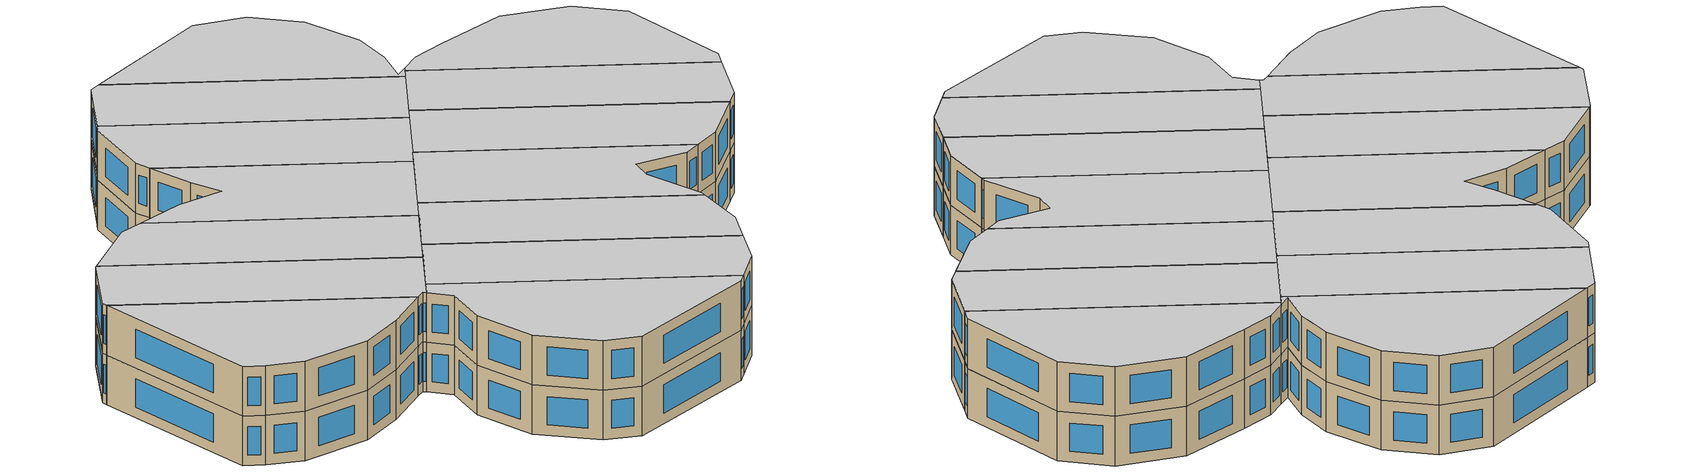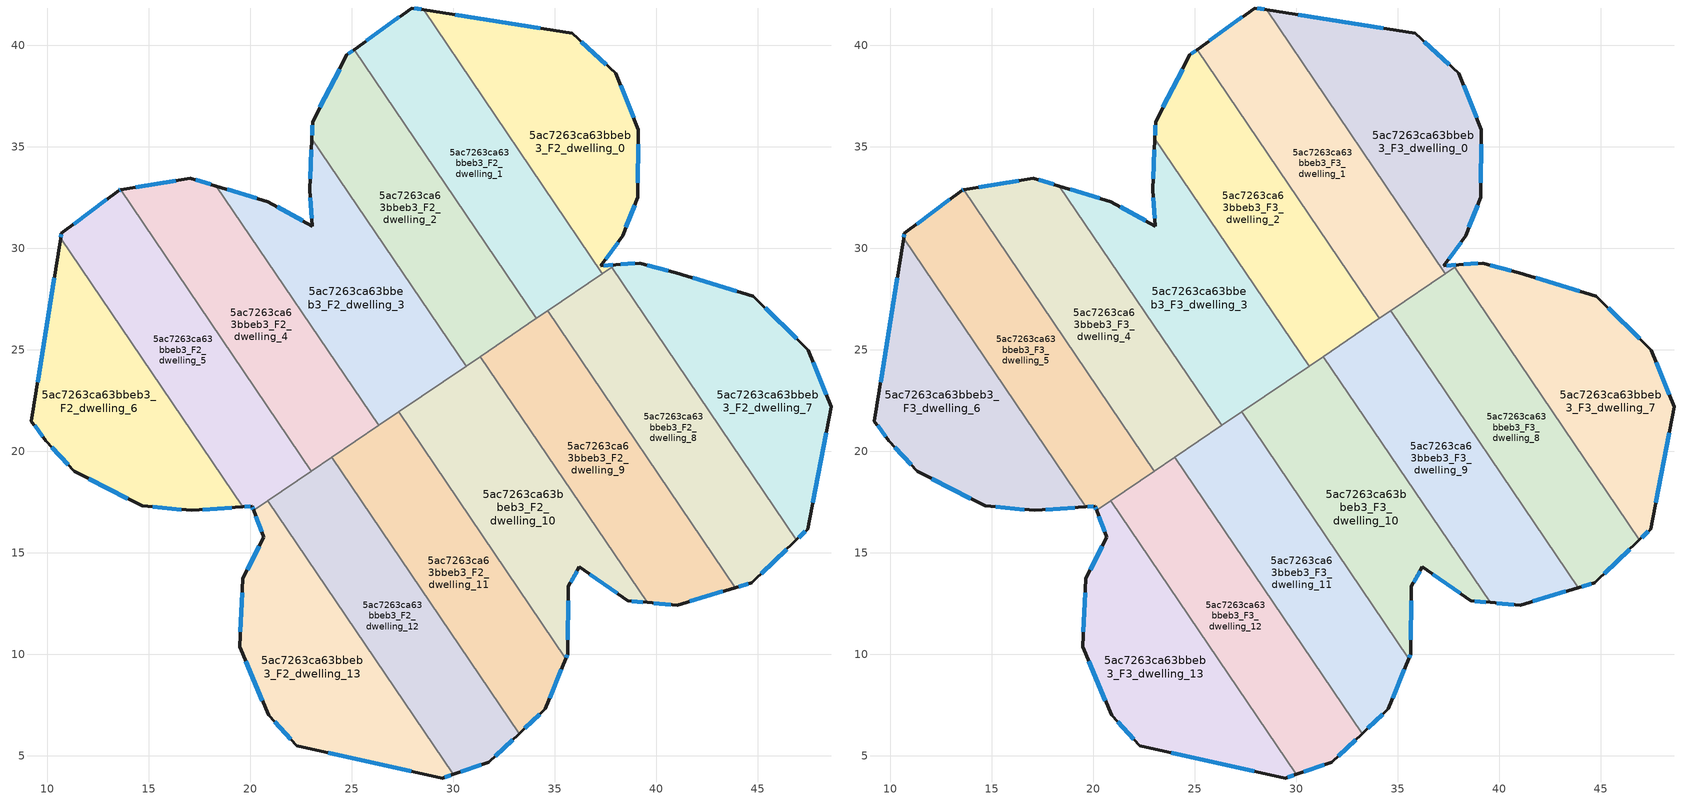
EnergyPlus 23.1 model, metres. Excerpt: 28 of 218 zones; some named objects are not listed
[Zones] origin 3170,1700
5ac7263ca63bbeb3_F2_dwelling_0
 floor to 5ac7263ca63bbeb3_F1_dwelling_0 (EU_floor_Construction): 38.01,38.63 39.13,35.83 39.09,32.52 38.35,30.62 37.27,29.14 38.01,29.19 37.35,28.75 28.54,41.75 35.85,40.59 z6
 wall outside (EU_wall_Construction): 38.01,29.19 37.27,29.14 38.35,30.62 39.09,32.52 39.13,35.83 38.01,38.63 35.85,40.59 28.54,41.75 z6:9
 wall to 5ac7263ca63bbeb3_F2_dwelling_1 (EU_wall_Construction): 28.54,41.75 37.35,28.75 z6:9
 wall to 5ac7263ca63bbeb3_F2_dwelling_8 (EU_wall_Construction): 37.35,28.75 37.81,29.06 z6:9
 wall to 5ac7263ca63bbeb3_F2_dwelling_7 (EU_wall_Construction): 37.81,29.06 38.01,29.19 z6:9
 window (EU_Window_Construction): 39.1,33.23 39.12,35.12 / 38.51,31.03 38.94,32.11 / 37.5,29.46 38.12,30.3 / 37.85,29.18 37.43,29.15 / 34.29,40.84 30.11,41.5 / 37.55,39.05 36.32,40.17 / 38.89,36.43 38.25,38.03 z6.64:8.36
5ac7263ca63bbeb3_F2_dwelling_1
 floor to 5ac7263ca63bbeb3_F1_dwelling_1 (EU_floor_Construction): 28.54,41.75 37.35,28.75 34.1,26.54 25.12,39.79 27.95,41.84 z6
 wall outside (EU_wall_Construction): 28.54,41.75 27.95,41.84 25.12,39.79 z6:9
 wall to 5ac7263ca63bbeb3_F2_dwelling_2 (EU_wall_Construction): 25.12,39.79 34.1,26.54 z6:9
 wall to 5ac7263ca63bbeb3_F2_dwelling_9 (EU_wall_Construction): 34.1,26.54 34.65,26.91 z6:9
 wall to 5ac7263ca63bbeb3_F2_dwelling_8 (EU_wall_Construction): 34.65,26.91 37.36,28.75 z6:9
 window (EU_Window_Construction): 27.35,41.4 25.73,40.23 / 28.42,41.77 28.08,41.82 z6.64:8.36
5ac7263ca63bbeb3_F2_dwelling_10
 floor to 5ac7263ca63bbeb3_F1_dwelling_10 (EU_floor_Construction): 31.34,24.67 39.55,12.55 38.6,12.64 36.22,14.3 35.68,13.34 35.65,10.01 35.55,9.79 27.31,21.94 z6
 wall outside (EU_wall_Construction): 35.55,9.79 35.65,10.01 35.68,13.34 36.22,14.3 38.6,12.64 39.55,12.55 z6:9
 wall to 5ac7263ca63bbeb3_F2_dwelling_9 (EU_wall_Construction): 39.55,12.55 31.34,24.67 z6:9
 wall to 5ac7263ca63bbeb3_F2_dwelling_11 (EU_wall_Construction): 27.31,21.94 35.55,9.79 z6:9
 wall to 5ac7263ca63bbeb3_F2_dwelling_3 (EU_wall_Construction): 30.63,24.19 27.31,21.94 z6:9
 wall to 5ac7263ca63bbeb3_F2_dwelling_2 (EU_wall_Construction): 31.34,24.67 30.63,24.19 z6:9
 window (EU_Window_Construction): 38.8,12.62 39.35,12.57 / 36.73,13.95 38.09,13 / 35.8,13.55 36.11,14.1 / 35.65,10.73 35.67,12.63 / 35.57,9.84 35.63,9.96 z6.64:8.36
5ac7263ca63bbeb3_F2_dwelling_11
 floor to 5ac7263ca63bbeb3_F1_dwelling_11 (EU_floor_Construction): 27.31,21.94 35.55,9.79 34.53,7.31 33.24,6.09 24.01,19.7 z6
 wall outside (EU_wall_Construction): 33.24,6.09 34.53,7.31 35.55,9.79 z6:9
 wall to 5ac7263ca63bbeb3_F2_dwelling_12 (EU_wall_Construction): 24.01,19.7 33.24,6.09 z6:9
 wall to 5ac7263ca63bbeb3_F2_dwelling_4 (EU_wall_Construction): 26.32,21.27 24.01,19.7 z6:9
 wall to 5ac7263ca63bbeb3_F2_dwelling_3 (EU_wall_Construction): 27.31,21.94 26.32,21.27 z6:9
 window (EU_Window_Construction): 34.75,7.84 35.33,9.26 / 33.52,6.35 34.25,7.05 z6.64:8.36
5ac7263ca63bbeb3_F2_dwelling_12
 floor to 5ac7263ca63bbeb3_F1_dwelling_12 (EU_floor_Construction): 24.01,19.7 33.24,6.09 31.76,4.67 30.01,4.08 20.86,17.57 z6
 wall outside (EU_wall_Construction): 30.01,4.08 31.76,4.67 33.24,6.09 z6:9
 wall to 5ac7263ca63bbeb3_F2_dwelling_13 (EU_wall_Construction): 20.86,17.57 30.01,4.08 z6:9
 wall to 5ac7263ca63bbeb3_F2_dwelling_5 (EU_wall_Construction): 23.01,19.02 20.86,17.57 z6:9
 wall to 5ac7263ca63bbeb3_F2_dwelling_4 (EU_wall_Construction): 24.01,19.7 23.01,19.02 z6:9
 window (EU_Window_Construction): 32.07,4.97 32.92,5.78 / 30.38,4.21 31.38,4.54 z6.64:8.36
5ac7263ca63bbeb3_F2_dwelling_13
 floor to 5ac7263ca63bbeb3_F1_dwelling_13 (EU_floor_Construction): 20.86,17.57 30.01,4.08 29.47,3.9 22.3,5.48 20.9,6.99 19.49,10.38 19.62,13.74 20.66,15.76 20.17,17.1 z6
 wall outside (EU_wall_Construction): 20.17,17.1 20.66,15.76 19.62,13.74 19.49,10.38 20.9,6.99 22.3,5.48 29.47,3.9 30.01,4.08 z6:9
 wall to 5ac7263ca63bbeb3_F2_dwelling_5 (EU_wall_Construction): 20.86,17.57 20.17,17.1 z6:9
 window (EU_Window_Construction): 19.79,9.65 20.6,7.71 / 19.6,13.02 19.52,11.1 / 20.44,15.33 19.85,14.17 / 20.27,16.81 20.56,16.04 / 29.58,3.94 29.89,4.05 / 23.84,5.14 27.93,4.24 / 21.2,6.66 22,5.8 z6.64:8.36
5ac7263ca63bbeb3_F2_dwelling_2
 floor to 5ac7263ca63bbeb3_F1_dwelling_2 (EU_floor_Construction): 25.12,39.79 34.1,26.54 30.63,24.19 23.04,35.39 23.07,36.25 24.77,39.54 z6
 wall outside (EU_wall_Construction): 25.12,39.79 24.77,39.54 23.07,36.25 23.04,35.39 z6:9
 wall to 5ac7263ca63bbeb3_F2_dwelling_3 (EU_wall_Construction): 23.04,35.39 30.63,24.19 z6:9
 wall to 5ac7263ca63bbeb3_F2_dwelling_9 (EU_wall_Construction): 31.33,24.67 34.1,26.54 z6:9
 window (EU_Window_Construction): 23.06,36.06 23.04,35.57 / 24.4,38.83 23.43,36.95 / 25.04,39.74 24.84,39.59 z6.64:8.36
5ac7263ca63bbeb3_F2_dwelling_3
 floor to 5ac7263ca63bbeb3_F1_dwelling_3 (EU_floor_Construction): 23.04,35.39 30.63,24.19 24.01,19.7 26.32,21.27 18.33,33.07 20.86,32.29 23.05,31.1 22.94,32.88 z6
 wall outside (EU_wall_Construction): 23.04,35.39 22.94,32.88 23.05,31.1 20.86,32.29 18.33,33.07 z6:9
 wall to 5ac7263ca63bbeb3_F2_dwelling_4 (EU_wall_Construction): 18.33,33.07 26.32,21.27 z6:9
 wall adiabatic (EU_wall_Construction): 26.32,21.27 24.01,19.7 26.32,21.27 z6:9
 window (EU_Window_Construction): 20.32,32.46 18.87,32.9 / 22.58,31.35 21.33,32.04 / 22.96,32.5 23.02,31.48 / 23.02,34.85 22.96,33.42 z6.64:8.36
5ac7263ca63bbeb3_F2_dwelling_4
 floor to 5ac7263ca63bbeb3_F1_dwelling_4 (EU_floor_Construction): 18.33,33.07 26.32,21.27 23.01,19.02 13.62,32.88 17.06,33.46 z6
 wall outside (EU_wall_Construction): 18.33,33.07 17.06,33.46 13.62,32.88 z6:9
 wall to 5ac7263ca63bbeb3_F2_dwelling_5 (EU_wall_Construction): 13.62,32.88 23.01,19.02 z6:9
 window (EU_Window_Construction): 16.32,33.33 14.35,33 / 18.05,33.15 17.33,33.37 z6.64:8.36
5ac7263ca63bbeb3_F2_dwelling_5
 floor to 5ac7263ca63bbeb3_F1_dwelling_5 (EU_floor_Construction): 13.62,32.88 23.01,19.02 20.17,17.1 20.09,17.29 19.63,17.26 10.66,30.49 10.7,30.74 13.54,32.86 z6
 wall outside (EU_wall_Construction): 13.62,32.88 13.54,32.86 10.7,30.74 10.66,30.49 / 19.63,17.26 20.09,17.29 20.17,17.1 z6:9
 wall to 5ac7263ca63bbeb3_F2_dwelling_6 (EU_wall_Construction): 10.66,30.49 19.63,17.26 z6:9
 window (EU_Window_Construction): 12.93,32.41 11.31,31.19 / 13.6,32.87 13.55,32.87 / 20.11,17.25 20.15,17.14 / 19.73,17.27 19.99,17.28 / 10.69,30.68 10.67,30.54 z6.64:8.36
5ac7263ca63bbeb3_F2_dwelling_6
 floor to 5ac7263ca63bbeb3_F1_dwelling_6 (EU_floor_Construction): 10.66,30.49 19.63,17.26 17.12,17.08 14.69,17.31 11.32,19.01 9.93,20.52 9.22,21.49 z6
 wall outside (EU_wall_Construction): 10.66,30.49 9.22,21.49 9.93,20.52 11.32,19.01 14.69,17.31 17.12,17.08 19.63,17.26 z6:9
 window (EU_Window_Construction): 10.23,20.19 11.02,19.33 / 9.37,21.28 9.78,20.72 / 10.35,28.56 9.53,23.41 / 17.66,17.12 19.09,17.22 / 15.21,17.26 16.6,17.13 / 12.04,18.65 13.97,17.67 z6.64:8.36
5ac7263ca63bbeb3_F2_dwelling_7
 floor to 5ac7263ca63bbeb3_F1_dwelling_7 (EU_floor_Construction): 44.78,27.63 47.5,24.98 48.61,22.19 47.47,16.17 46.91,15.64 37.81,29.06 38.01,29.19 39.19,29.28 40.97,28.79 z6
 wall outside (EU_wall_Construction): 46.91,15.64 47.47,16.17 48.61,22.19 47.5,24.98 44.78,27.63 40.97,28.79 39.19,29.28 38.01,29.19 z6:9
 wall to 5ac7263ca63bbeb3_F2_dwelling_8 (EU_wall_Construction): 37.81,29.06 46.91,15.64 z6:9
 window (EU_Window_Construction): 43.97,27.88 41.79,28.54 / 46.92,25.55 45.37,27.06 / 48.38,22.79 47.74,24.39 / 47.71,17.46 48.37,20.9 / 47.03,15.75 47.35,16.06 / 38.94,29.26 38.26,29.21 / 40.59,28.89 39.57,29.17 z6.64:8.36
5ac7263ca63bbeb3_F2_dwelling_8
 floor to 5ac7263ca63bbeb3_F1_dwelling_8 (EU_floor_Construction): 37.81,29.06 46.91,15.64 44.7,13.52 43.89,13.28 34.65,26.91 z6
 wall outside (EU_wall_Construction): 43.89,13.28 44.7,13.52 46.91,15.64 z6:9
 wall to 5ac7263ca63bbeb3_F2_dwelling_9 (EU_wall_Construction): 34.65,26.91 43.89,13.28 z6:9
 window (EU_Window_Construction): 44.06,13.33 44.52,13.47 / 45.17,13.97 46.44,15.18 z6.64:8.36
5ac7263ca63bbeb3_F2_dwelling_9
 floor to 5ac7263ca63bbeb3_F1_dwelling_9 (EU_floor_Construction): 34.65,26.91 43.89,13.28 41.04,12.42 39.55,12.55 31.34,24.67 z6
 wall outside (EU_wall_Construction): 39.55,12.55 41.04,12.42 43.89,13.28 z6:9
 window (EU_Window_Construction): 39.87,12.52 40.72,12.45 / 41.65,12.6 43.28,13.09 z6.64:8.36
5ac7263ca63bbeb3_F3_dwelling_0
 floor to 5ac7263ca63bbeb3_F2_dwelling_0 (EU_floor_Construction): 38.01,38.63 39.13,35.83 39.09,32.52 38.35,30.62 37.27,29.14 38.01,29.19 37.35,28.75 28.54,41.75 35.85,40.59 z9
 wall outside (EU_wall_Construction): 38.01,29.19 37.27,29.14 38.35,30.62 39.09,32.52 39.13,35.83 38.01,38.63 35.85,40.59 28.54,41.75 z9:12
 wall to 5ac7263ca63bbeb3_F3_dwelling_1 (EU_wall_Construction): 28.54,41.75 37.35,28.75 z9:12
 wall to 5ac7263ca63bbeb3_F3_dwelling_8 (EU_wall_Construction): 37.35,28.75 37.81,29.06 z9:12
 wall to 5ac7263ca63bbeb3_F3_dwelling_7 (EU_wall_Construction): 37.81,29.06 38.01,29.19 z9:12
 window (EU_Window_Construction): 39.1,33.23 39.12,35.12 / 38.51,31.03 38.94,32.11 / 37.5,29.46 38.12,30.3 / 37.85,29.18 37.43,29.15 / 34.29,40.84 30.11,41.5 / 37.55,39.05 36.32,40.17 / 38.89,36.43 38.25,38.03 z9.64:11.36
 ceiling to 5ac7263ca63bbeb3_F4_dwelling_0 (EU_floor_Construction): 38.01,29.19 37.27,29.14 38.35,30.62 39.09,32.52 39.13,35.83 38.01,38.63 35.85,40.59 28.54,41.75 37.35,28.75 z12
5ac7263ca63bbeb3_F3_dwelling_1
 floor to 5ac7263ca63bbeb3_F2_dwelling_1 (EU_floor_Construction): 28.54,41.75 37.35,28.75 34.1,26.54 25.12,39.79 27.95,41.84 z9
 wall outside (EU_wall_Construction): 28.54,41.75 27.95,41.84 25.12,39.79 z9:12
 wall to 5ac7263ca63bbeb3_F3_dwelling_2 (EU_wall_Construction): 25.12,39.79 34.1,26.54 z9:12
 wall to 5ac7263ca63bbeb3_F3_dwelling_9 (EU_wall_Construction): 34.1,26.54 34.65,26.91 z9:12
 wall to 5ac7263ca63bbeb3_F3_dwelling_8 (EU_wall_Construction): 34.65,26.91 37.36,28.75 z9:12
 window (EU_Window_Construction): 27.35,41.4 25.73,40.23 / 28.42,41.77 28.08,41.82 z9.64:11.36
 ceiling to 5ac7263ca63bbeb3_F4_dwelling_1 (EU_floor_Construction): 37.35,28.75 28.54,41.75 27.95,41.84 25.12,39.79 34.1,26.54 z12
5ac7263ca63bbeb3_F3_dwelling_10
 floor to 5ac7263ca63bbeb3_F2_dwelling_10 (EU_floor_Construction): 31.34,24.67 39.55,12.55 38.6,12.64 36.22,14.3 35.68,13.34 35.65,10.01 35.55,9.79 27.31,21.94 z9
 wall outside (EU_wall_Construction): 35.55,9.79 35.65,10.01 35.68,13.34 36.22,14.3 38.6,12.64 39.55,12.55 z9:12
 wall to 5ac7263ca63bbeb3_F3_dwelling_9 (EU_wall_Construction): 39.55,12.55 31.34,24.67 z9:12
 wall to 5ac7263ca63bbeb3_F3_dwelling_11 (EU_wall_Construction): 27.31,21.94 35.55,9.79 z9:12
 wall to 5ac7263ca63bbeb3_F3_dwelling_3 (EU_wall_Construction): 30.63,24.19 27.31,21.94 z9:12
 wall to 5ac7263ca63bbeb3_F3_dwelling_2 (EU_wall_Construction): 31.34,24.67 30.63,24.19 z9:12
 window (EU_Window_Construction): 38.8,12.62 39.35,12.57 / 36.73,13.95 38.09,13 / 35.8,13.55 36.11,14.1 / 35.65,10.73 35.67,12.63 / 35.57,9.84 35.63,9.96 z9.64:11.36
 ceiling to 5ac7263ca63bbeb3_F4_dwelling_10 (EU_floor_Construction): 39.55,12.55 31.34,24.67 27.31,21.94 35.55,9.79 35.65,10.01 35.68,13.34 36.22,14.3 38.6,12.64 z12
5ac7263ca63bbeb3_F3_dwelling_11
 floor to 5ac7263ca63bbeb3_F2_dwelling_11 (EU_floor_Construction): 27.31,21.94 35.55,9.79 34.53,7.31 33.24,6.09 24.01,19.7 z9
 wall outside (EU_wall_Construction): 33.24,6.09 34.53,7.31 35.55,9.79 z9:12
 wall to 5ac7263ca63bbeb3_F3_dwelling_12 (EU_wall_Construction): 24.01,19.7 33.24,6.09 z9:12
 wall to 5ac7263ca63bbeb3_F3_dwelling_4 (EU_wall_Construction): 26.32,21.27 24.01,19.7 z9:12
 wall to 5ac7263ca63bbeb3_F3_dwelling_3 (EU_wall_Construction): 27.31,21.94 26.32,21.27 z9:12
 window (EU_Window_Construction): 34.75,7.84 35.33,9.26 / 33.52,6.35 34.25,7.05 z9.64:11.36
 ceiling to 5ac7263ca63bbeb3_F4_dwelling_11 (EU_floor_Construction): 34.53,7.31 35.55,9.79 27.31,21.94 24.01,19.7 33.24,6.09 z12
5ac7263ca63bbeb3_F3_dwelling_12
 floor to 5ac7263ca63bbeb3_F2_dwelling_12 (EU_floor_Construction): 24.01,19.7 33.24,6.09 31.76,4.67 30.01,4.08 20.86,17.57 z9
 wall outside (EU_wall_Construction): 30.01,4.08 31.76,4.67 33.24,6.09 z9:12
 wall to 5ac7263ca63bbeb3_F3_dwelling_13 (EU_wall_Construction): 20.86,17.57 30.01,4.08 z9:12
 wall to 5ac7263ca63bbeb3_F3_dwelling_5 (EU_wall_Construction): 23.01,19.02 20.86,17.57 z9:12
 wall to 5ac7263ca63bbeb3_F3_dwelling_4 (EU_wall_Construction): 24.01,19.7 23.01,19.02 z9:12
 window (EU_Window_Construction): 32.07,4.97 32.92,5.78 / 30.38,4.21 31.38,4.54 z9.64:11.36
 ceiling to 5ac7263ca63bbeb3_F4_dwelling_12 (EU_floor_Construction): 31.76,4.67 33.24,6.09 24.01,19.7 20.86,17.57 30.01,4.08 z12
5ac7263ca63bbeb3_F3_dwelling_13
 floor to 5ac7263ca63bbeb3_F2_dwelling_13 (EU_floor_Construction): 20.86,17.57 30.01,4.08 29.47,3.9 22.3,5.48 20.9,6.99 19.49,10.38 19.62,13.74 20.66,15.76 20.17,17.1 z9
 wall outside (EU_wall_Construction): 20.17,17.1 20.66,15.76 19.62,13.74 19.49,10.38 20.9,6.99 22.3,5.48 29.47,3.9 30.01,4.08 z9:12
 wall to 5ac7263ca63bbeb3_F3_dwelling_5 (EU_wall_Construction): 20.86,17.57 20.17,17.1 z9:12
 window (EU_Window_Construction): 19.79,9.65 20.6,7.71 / 19.6,13.02 19.52,11.1 / 20.44,15.33 19.85,14.17 / 20.27,16.81 20.56,16.04 / 29.58,3.94 29.89,4.05 / 23.84,5.14 27.93,4.24 / 21.2,6.66 22,5.8 z9.64:11.36
 ceiling to 5ac7263ca63bbeb3_F4_dwelling_13 (EU_floor_Construction): 30.01,4.08 20.86,17.57 20.17,17.1 20.66,15.76 19.62,13.74 19.49,10.38 20.9,6.99 22.3,5.48 29.47,3.9 z12
5ac7263ca63bbeb3_F3_dwelling_2
 floor to 5ac7263ca63bbeb3_F2_dwelling_2 (EU_floor_Construction): 25.12,39.79 34.1,26.54 30.63,24.19 23.04,35.39 23.07,36.25 24.77,39.54 z9
 wall outside (EU_wall_Construction): 25.12,39.79 24.77,39.54 23.07,36.25 23.04,35.39 z9:12
 wall to 5ac7263ca63bbeb3_F3_dwelling_3 (EU_wall_Construction): 23.04,35.39 30.63,24.19 z9:12
 wall to 5ac7263ca63bbeb3_F3_dwelling_9 (EU_wall_Construction): 31.33,24.67 34.1,26.54 z9:12
 window (EU_Window_Construction): 23.06,36.06 23.04,35.57 / 24.4,38.83 23.43,36.95 / 25.04,39.74 24.84,39.59 z9.64:11.36
 ceiling to 5ac7263ca63bbeb3_F4_dwelling_2 (EU_floor_Construction): 34.1,26.54 25.12,39.79 24.77,39.54 23.07,36.25 23.04,35.39 30.63,24.19 z12
5ac7263ca63bbeb3_F3_dwelling_3
 floor to 5ac7263ca63bbeb3_F2_dwelling_3 (EU_floor_Construction): 23.04,35.39 30.63,24.19 24.01,19.7 26.32,21.27 18.33,33.07 20.86,32.29 23.05,31.1 22.94,32.88 z9
 wall outside (EU_wall_Construction): 23.04,35.39 22.94,32.88 23.05,31.1 20.86,32.29 18.33,33.07 z9:12
 wall to 5ac7263ca63bbeb3_F3_dwelling_4 (EU_wall_Construction): 18.33,33.07 26.32,21.27 z9:12
 wall adiabatic (EU_wall_Construction): 26.32,21.27 24.01,19.7 26.32,21.27 z9:12
 window (EU_Window_Construction): 20.32,32.46 18.87,32.9 / 22.58,31.35 21.33,32.04 / 22.96,32.5 23.02,31.48 / 23.02,34.85 22.96,33.42 z9.64:11.36
 ceiling to 5ac7263ca63bbeb3_F4_dwelling_3 (EU_floor_Construction): 30.63,24.19 23.04,35.39 22.94,32.88 23.05,31.1 20.86,32.29 18.33,33.07 26.32,21.27 24.01,19.7 z12
5ac7263ca63bbeb3_F3_dwelling_4
 floor to 5ac7263ca63bbeb3_F2_dwelling_4 (EU_floor_Construction): 18.33,33.07 26.32,21.27 23.01,19.02 13.62,32.88 17.06,33.46 z9
 wall outside (EU_wall_Construction): 18.33,33.07 17.06,33.46 13.62,32.88 z9:12
 wall to 5ac7263ca63bbeb3_F3_dwelling_5 (EU_wall_Construction): 13.62,32.88 23.01,19.02 z9:12
 window (EU_Window_Construction): 16.32,33.33 14.35,33 / 18.05,33.15 17.33,33.37 z9.64:11.36
 ceiling to 5ac7263ca63bbeb3_F4_dwelling_4 (EU_floor_Construction): 26.32,21.27 18.33,33.07 17.06,33.46 13.62,32.88 23.01,19.02 z12
5ac7263ca63bbeb3_F3_dwelling_5
 floor to 5ac7263ca63bbeb3_F2_dwelling_5 (EU_floor_Construction): 13.62,32.88 23.01,19.02 20.17,17.1 20.09,17.29 19.63,17.26 10.66,30.49 10.7,30.74 13.54,32.86 z9
 wall outside (EU_wall_Construction): 13.62,32.88 13.54,32.86 10.7,30.74 10.66,30.49 / 19.63,17.26 20.09,17.29 20.17,17.1 z9:12
 wall to 5ac7263ca63bbeb3_F3_dwelling_6 (EU_wall_Construction): 10.66,30.49 19.63,17.26 z9:12
 window (EU_Window_Construction): 12.93,32.41 11.31,31.19 / 13.6,32.87 13.55,32.87 / 20.11,17.25 20.15,17.14 / 19.73,17.27 19.99,17.28 / 10.69,30.68 10.67,30.54 z9.64:11.36
 ceiling to 5ac7263ca63bbeb3_F4_dwelling_5 (EU_floor_Construction): 23.01,19.02 13.62,32.88 13.54,32.86 10.7,30.74 10.66,30.49 19.63,17.26 20.09,17.29 20.17,17.1 z12
5ac7263ca63bbeb3_F3_dwelling_6
 floor to 5ac7263ca63bbeb3_F2_dwelling_6 (EU_floor_Construction): 10.66,30.49 19.63,17.26 17.12,17.08 14.69,17.31 11.32,19.01 9.93,20.52 9.22,21.49 z9
 wall outside (EU_wall_Construction): 10.66,30.49 9.22,21.49 9.93,20.52 11.32,19.01 14.69,17.31 17.12,17.08 19.63,17.26 z9:12
 window (EU_Window_Construction): 10.23,20.19 11.02,19.33 / 9.37,21.28 9.78,20.72 / 10.35,28.56 9.53,23.41 / 17.66,17.12 19.09,17.22 / 15.21,17.26 16.6,17.13 / 12.04,18.65 13.97,17.67 z9.64:11.36
 ceiling to 5ac7263ca63bbeb3_F4_dwelling_6 (EU_floor_Construction): 19.63,17.26 10.66,30.49 9.22,21.49 9.93,20.52 11.32,19.01 14.69,17.31 17.12,17.08 z12
5ac7263ca63bbeb3_F3_dwelling_7
 floor to 5ac7263ca63bbeb3_F2_dwelling_7 (EU_floor_Construction): 44.78,27.63 47.5,24.98 48.61,22.19 47.47,16.17 46.91,15.64 37.81,29.06 38.01,29.19 39.19,29.28 40.97,28.79 z9
 wall outside (EU_wall_Construction): 46.91,15.64 47.47,16.17 48.61,22.19 47.5,24.98 44.78,27.63 40.97,28.79 39.19,29.28 38.01,29.19 z9:12
 wall to 5ac7263ca63bbeb3_F3_dwelling_8 (EU_wall_Construction): 37.81,29.06 46.91,15.64 z9:12
 window (EU_Window_Construction): 43.97,27.88 41.79,28.54 / 46.92,25.55 45.37,27.06 / 48.38,22.79 47.74,24.39 / 47.71,17.46 48.37,20.9 / 47.03,15.75 47.35,16.06 / 38.94,29.26 38.26,29.21 / 40.59,28.89 39.57,29.17 z9.64:11.36
 ceiling to 5ac7263ca63bbeb3_F4_dwelling_7 (EU_floor_Construction): 47.47,16.17 48.61,22.19 47.5,24.98 44.78,27.63 40.97,28.79 39.19,29.28 38.01,29.19 37.81,29.06 46.91,15.64 z12
5ac7263ca63bbeb3_F3_dwelling_8
 floor to 5ac7263ca63bbeb3_F2_dwelling_8 (EU_floor_Construction): 37.81,29.06 46.91,15.64 44.7,13.52 43.89,13.28 34.65,26.91 z9
 wall outside (EU_wall_Construction): 43.89,13.28 44.7,13.52 46.91,15.64 z9:12
 wall to 5ac7263ca63bbeb3_F3_dwelling_9 (EU_wall_Construction): 34.65,26.91 43.89,13.28 z9:12
 window (EU_Window_Construction): 44.06,13.33 44.52,13.47 / 45.17,13.97 46.44,15.18 z9.64:11.36
 ceiling to 5ac7263ca63bbeb3_F4_dwelling_8 (EU_floor_Construction): 44.7,13.52 46.91,15.64 37.81,29.06 34.65,26.91 43.89,13.28 z12
5ac7263ca63bbeb3_F3_dwelling_9
 floor to 5ac7263ca63bbeb3_F2_dwelling_9 (EU_floor_Construction): 34.65,26.91 43.89,13.28 41.04,12.42 39.55,12.55 31.34,24.67 z9
 wall outside (EU_wall_Construction): 39.55,12.55 41.04,12.42 43.89,13.28 z9:12
 window (EU_Window_Construction): 39.87,12.52 40.72,12.45 / 41.65,12.6 43.28,13.09 z9.64:11.36
 ceiling to 5ac7263ca63bbeb3_F4_dwelling_9 (EU_floor_Construction): 43.89,13.28 34.65,26.91 31.34,24.67 39.55,12.55 41.04,12.42 z12
[Building]
EU S2 Campaign: North Axis=0; Terrain=City; Solar Distribution=FullExterior
[Site:Location]
Yerevan-Zvartnots.Intl.AP: Latitude=40.15; Longitude=44.383; Time Zone=4; Elevation=854
[SizingPeriod:WeatherFileDays]
AnnualSizingPeriod: Begin Month=1; Begin Day of Month=1; End Month=12; End Day of Month=31; Day of Week for Start Day=Monday; Use Weather File Daylight Saving Period=No; Use Weather File Rain and Snow Indicators=No
[MATERIAL]
EU_InternalMass_Material: Roughness=MediumRough; Thickness=0.1; Conductivity=1; Density=1800; Specific Heat=900; Thermal Absorptance=0.9; Solar Absorptance=0.7; Visible Absorptance=0.7
[MATERIAL:NOMASS] Roughness=MediumRough; Thermal Absorptance=0.9; Solar Absorptance=0.7; Visible Absorptance=0.7
Name | Thermal Resistance
EU_wall_NoMass | 1.05043
EU_floor_NoMass | 0.478065
[WINDOWMATERIAL:SIMPLEGLAZINGSYSTEM]
EU_Window_SimpleGlazing: UFactor=2.5566; Solar Heat Gain Coefficient=0.75; Visible Transmittance=0.75
[CONSTRUCTION]
EU_wall_Construction: EU_wall_NoMass
EU_floor_Construction: EU_floor_NoMass
EU_Window_Construction: EU_Window_SimpleGlazing
EU_InternalMass_Construction: EU_InternalMass_Material
[ZONE] Type=1; Multiplier=1; Ceiling Height=autocalculate; Floor Area=autocalculate; Part of Total Floor Area=Yes
Name | Volume
5ac7263ca63bbeb3_F2_dwelling_0; 5ac7263ca63bbeb3_F3_dwelling_0 | 189.231
5ac7263ca63bbeb3_F2_dwelling_1; 5ac7263ca63bbeb3_F3_dwelling_1 | 189.201
5ac7263ca63bbeb3_F2_dwelling_10; 5ac7263ca63bbeb3_F3_dwelling_10 | 189.202
5ac7263ca63bbeb3_F2_dwelling_11; 5ac7263ca63bbeb3_F3_dwelling_11 | 189.234
5ac7263ca63bbeb3_F2_dwelling_12; 5ac7263ca63bbeb3_F3_dwelling_12 | 189.203
5ac7263ca63bbeb3_F2_dwelling_13; 5ac7263ca63bbeb3_F3_dwelling_13 | 189.22
5ac7263ca63bbeb3_F2_dwelling_2; 5ac7263ca63bbeb3_F3_dwelling_2 | 189.235
5ac7263ca63bbeb3_F2_dwelling_3; 5ac7263ca63bbeb3_F3_dwelling_3 | 189.183
5ac7263ca63bbeb3_F2_dwelling_4; 5ac7263ca63bbeb3_F3_dwelling_4; 5ac7263ca63bbeb3_F2_dwelling_8; 5ac7263ca63bbeb3_F3_dwelling_8 | 189.246
5ac7263ca63bbeb3_F2_dwelling_5; 5ac7263ca63bbeb3_F3_dwelling_5 | 189.252
5ac7263ca63bbeb3_F2_dwelling_6; 5ac7263ca63bbeb3_F3_dwelling_6 | 189.204
5ac7263ca63bbeb3_F2_dwelling_7; 5ac7263ca63bbeb3_F3_dwelling_7 | 189.209
5ac7263ca63bbeb3_F2_dwelling_9; 5ac7263ca63bbeb3_F3_dwelling_9 | 189.218
[INTERNALMASS] Construction=EU_InternalMass_Construction
Name | Zone or ZoneList | Surface Area
5ac7263ca63bbeb3_F2_dwelling_0_EU_InternalMass | 5ac7263ca63bbeb3_F2_dwelling_0 | 63.0771
5ac7263ca63bbeb3_F2_dwelling_1_EU_InternalMass | 5ac7263ca63bbeb3_F2_dwelling_1 | 63.0672
5ac7263ca63bbeb3_F2_dwelling_2_EU_InternalMass | 5ac7263ca63bbeb3_F2_dwelling_2 | 63.0783
5ac7263ca63bbeb3_F2_dwelling_3_EU_InternalMass | 5ac7263ca63bbeb3_F2_dwelling_3 | 63.0637
5ac7263ca63bbeb3_F2_dwelling_4_EU_InternalMass | 5ac7263ca63bbeb3_F2_dwelling_4 | 63.0819
5ac7263ca63bbeb3_F2_dwelling_5_EU_InternalMass | 5ac7263ca63bbeb3_F2_dwelling_5 | 63.0838
5ac7263ca63bbeb3_F2_dwelling_6_EU_InternalMass | 5ac7263ca63bbeb3_F2_dwelling_6 | 63.0681
5ac7263ca63bbeb3_F2_dwelling_7_EU_InternalMass | 5ac7263ca63bbeb3_F2_dwelling_7 | 63.0698
5ac7263ca63bbeb3_F2_dwelling_8_EU_InternalMass | 5ac7263ca63bbeb3_F2_dwelling_8 | 63.0819
5ac7263ca63bbeb3_F2_dwelling_9_EU_InternalMass | 5ac7263ca63bbeb3_F2_dwelling_9 | 63.0728
5ac7263ca63bbeb3_F2_dwelling_10_EU_InternalMass | 5ac7263ca63bbeb3_F2_dwelling_10 | 63.0675
5ac7263ca63bbeb3_F2_dwelling_11_EU_InternalMass | 5ac7263ca63bbeb3_F2_dwelling_11 | 63.0781
5ac7263ca63bbeb3_F2_dwelling_12_EU_InternalMass | 5ac7263ca63bbeb3_F2_dwelling_12 | 63.0675
5ac7263ca63bbeb3_F2_dwelling_13_EU_InternalMass | 5ac7263ca63bbeb3_F2_dwelling_13 | 63.0734
5ac7263ca63bbeb3_F3_dwelling_0_EU_InternalMass | 5ac7263ca63bbeb3_F3_dwelling_0 | 63.0771
5ac7263ca63bbeb3_F3_dwelling_1_EU_InternalMass | 5ac7263ca63bbeb3_F3_dwelling_1 | 63.0672
5ac7263ca63bbeb3_F3_dwelling_2_EU_InternalMass | 5ac7263ca63bbeb3_F3_dwelling_2 | 63.0783
5ac7263ca63bbeb3_F3_dwelling_3_EU_InternalMass | 5ac7263ca63bbeb3_F3_dwelling_3 | 63.0637
5ac7263ca63bbeb3_F3_dwelling_4_EU_InternalMass | 5ac7263ca63bbeb3_F3_dwelling_4 | 63.0819
5ac7263ca63bbeb3_F3_dwelling_5_EU_InternalMass | 5ac7263ca63bbeb3_F3_dwelling_5 | 63.0838
5ac7263ca63bbeb3_F3_dwelling_6_EU_InternalMass | 5ac7263ca63bbeb3_F3_dwelling_6 | 63.0681
5ac7263ca63bbeb3_F3_dwelling_7_EU_InternalMass | 5ac7263ca63bbeb3_F3_dwelling_7 | 63.0698
5ac7263ca63bbeb3_F3_dwelling_8_EU_InternalMass | 5ac7263ca63bbeb3_F3_dwelling_8 | 63.0819
5ac7263ca63bbeb3_F3_dwelling_9_EU_InternalMass | 5ac7263ca63bbeb3_F3_dwelling_9 | 63.0728
5ac7263ca63bbeb3_F3_dwelling_10_EU_InternalMass | 5ac7263ca63bbeb3_F3_dwelling_10 | 63.0675
5ac7263ca63bbeb3_F3_dwelling_11_EU_InternalMass | 5ac7263ca63bbeb3_F3_dwelling_11 | 63.0781
5ac7263ca63bbeb3_F3_dwelling_12_EU_InternalMass | 5ac7263ca63bbeb3_F3_dwelling_12 | 63.0675
5ac7263ca63bbeb3_F3_dwelling_13_EU_InternalMass | 5ac7263ca63bbeb3_F3_dwelling_13 | 63.0734
[OTHEREQUIPMENT] Fuel Type=Electricity; Design Level Calculation Method=Watts/Area; Power per Zone Floor Area=1; Fraction Latent=0; Fraction Radiant=0; Fraction Lost=0; Carbon Dioxide Generation Rate=0; EndUse Subcategory=EU_Step8_InternalGains
Name | Zone or ZoneList or Space or SpaceList | Schedule
EU_Step8_InternalGain_5ac7263ca63bbeb3_F2_dwelling_0_f000 | 5ac7263ca63bbeb3_F2_dwelling_0 | EU_Step8_GainSchedule_5ac7263ca63bbeb3_F2_dwelling_0_f000
EU_Step8_InternalGain_5ac7263ca63bbeb3_F2_dwelling_1_f000 | 5ac7263ca63bbeb3_F2_dwelling_1 | EU_Step8_GainSchedule_5ac7263ca63bbeb3_F2_dwelling_1_f000
EU_Step8_InternalGain_5ac7263ca63bbeb3_F2_dwelling_2_f000 | 5ac7263ca63bbeb3_F2_dwelling_2 | EU_Step8_GainSchedule_5ac7263ca63bbeb3_F2_dwelling_2_f000
EU_Step8_InternalGain_5ac7263ca63bbeb3_F2_dwelling_3_f000 | 5ac7263ca63bbeb3_F2_dwelling_3 | EU_Step8_GainSchedule_5ac7263ca63bbeb3_F2_dwelling_3_f000
EU_Step8_InternalGain_5ac7263ca63bbeb3_F2_dwelling_4_f000 | 5ac7263ca63bbeb3_F2_dwelling_4 | EU_Step8_GainSchedule_5ac7263ca63bbeb3_F2_dwelling_4_f000
EU_Step8_InternalGain_5ac7263ca63bbeb3_F2_dwelling_5_f000 | 5ac7263ca63bbeb3_F2_dwelling_5 | EU_Step8_GainSchedule_5ac7263ca63bbeb3_F2_dwelling_5_f000
EU_Step8_InternalGain_5ac7263ca63bbeb3_F2_dwelling_6_f000 | 5ac7263ca63bbeb3_F2_dwelling_6 | EU_Step8_GainSchedule_5ac7263ca63bbeb3_F2_dwelling_6_f000
EU_Step8_InternalGain_5ac7263ca63bbeb3_F2_dwelling_7_f000 | 5ac7263ca63bbeb3_F2_dwelling_7 | EU_Step8_GainSchedule_5ac7263ca63bbeb3_F2_dwelling_7_f000
EU_Step8_InternalGain_5ac7263ca63bbeb3_F2_dwelling_8_f000 | 5ac7263ca63bbeb3_F2_dwelling_8 | EU_Step8_GainSchedule_5ac7263ca63bbeb3_F2_dwelling_8_f000
EU_Step8_InternalGain_5ac7263ca63bbeb3_F2_dwelling_9_f000 | 5ac7263ca63bbeb3_F2_dwelling_9 | EU_Step8_GainSchedule_5ac7263ca63bbeb3_F2_dwelling_9_f000
EU_Step8_InternalGain_5ac7263ca63bbeb3_F2_dwelling_10_f000 | 5ac7263ca63bbeb3_F2_dwelling_10 | EU_Step8_GainSchedule_5ac7263ca63bbeb3_F2_dwelling_10_f000
EU_Step8_InternalGain_5ac7263ca63bbeb3_F2_dwelling_11_f000 | 5ac7263ca63bbeb3_F2_dwelling_11 | EU_Step8_GainSchedule_5ac7263ca63bbeb3_F2_dwelling_11_f000
EU_Step8_InternalGain_5ac7263ca63bbeb3_F2_dwelling_12_f000 | 5ac7263ca63bbeb3_F2_dwelling_12 | EU_Step8_GainSchedule_5ac7263ca63bbeb3_F2_dwelling_12_f000
EU_Step8_InternalGain_5ac7263ca63bbeb3_F2_dwelling_13_f000 | 5ac7263ca63bbeb3_F2_dwelling_13 | EU_Step8_GainSchedule_5ac7263ca63bbeb3_F2_dwelling_13_f000
EU_Step8_InternalGain_5ac7263ca63bbeb3_F3_dwelling_0_f000 | 5ac7263ca63bbeb3_F3_dwelling_0 | EU_Step8_GainSchedule_5ac7263ca63bbeb3_F3_dwelling_0_f000
EU_Step8_InternalGain_5ac7263ca63bbeb3_F3_dwelling_1_f000 | 5ac7263ca63bbeb3_F3_dwelling_1 | EU_Step8_GainSchedule_5ac7263ca63bbeb3_F3_dwelling_1_f000
EU_Step8_InternalGain_5ac7263ca63bbeb3_F3_dwelling_2_f000 | 5ac7263ca63bbeb3_F3_dwelling_2 | EU_Step8_GainSchedule_5ac7263ca63bbeb3_F3_dwelling_2_f000
EU_Step8_InternalGain_5ac7263ca63bbeb3_F3_dwelling_3_f000 | 5ac7263ca63bbeb3_F3_dwelling_3 | EU_Step8_GainSchedule_5ac7263ca63bbeb3_F3_dwelling_3_f000
EU_Step8_InternalGain_5ac7263ca63bbeb3_F3_dwelling_4_f000 | 5ac7263ca63bbeb3_F3_dwelling_4 | EU_Step8_GainSchedule_5ac7263ca63bbeb3_F3_dwelling_4_f000
EU_Step8_InternalGain_5ac7263ca63bbeb3_F3_dwelling_5_f000 | 5ac7263ca63bbeb3_F3_dwelling_5 | EU_Step8_GainSchedule_5ac7263ca63bbeb3_F3_dwelling_5_f000
EU_Step8_InternalGain_5ac7263ca63bbeb3_F3_dwelling_6_f000 | 5ac7263ca63bbeb3_F3_dwelling_6 | EU_Step8_GainSchedule_5ac7263ca63bbeb3_F3_dwelling_6_f000
EU_Step8_InternalGain_5ac7263ca63bbeb3_F3_dwelling_7_f000 | 5ac7263ca63bbeb3_F3_dwelling_7 | EU_Step8_GainSchedule_5ac7263ca63bbeb3_F3_dwelling_7_f000
EU_Step8_InternalGain_5ac7263ca63bbeb3_F3_dwelling_8_f000 | 5ac7263ca63bbeb3_F3_dwelling_8 | EU_Step8_GainSchedule_5ac7263ca63bbeb3_F3_dwelling_8_f000
EU_Step8_InternalGain_5ac7263ca63bbeb3_F3_dwelling_9_f000 | 5ac7263ca63bbeb3_F3_dwelling_9 | EU_Step8_GainSchedule_5ac7263ca63bbeb3_F3_dwelling_9_f000
EU_Step8_InternalGain_5ac7263ca63bbeb3_F3_dwelling_10_f000 | 5ac7263ca63bbeb3_F3_dwelling_10 | EU_Step8_GainSchedule_5ac7263ca63bbeb3_F3_dwelling_10_f000
EU_Step8_InternalGain_5ac7263ca63bbeb3_F3_dwelling_11_f000 | 5ac7263ca63bbeb3_F3_dwelling_11 | EU_Step8_GainSchedule_5ac7263ca63bbeb3_F3_dwelling_11_f000
EU_Step8_InternalGain_5ac7263ca63bbeb3_F3_dwelling_12_f000 | 5ac7263ca63bbeb3_F3_dwelling_12 | EU_Step8_GainSchedule_5ac7263ca63bbeb3_F3_dwelling_12_f000
EU_Step8_InternalGain_5ac7263ca63bbeb3_F3_dwelling_13_f000 | 5ac7263ca63bbeb3_F3_dwelling_13 | EU_Step8_GainSchedule_5ac7263ca63bbeb3_F3_dwelling_13_f000
[ZONEVENTILATION:DESIGNFLOWRATE] Schedule=EU_AlwaysOn; Design Flow Rate Calculation Method=AirChanges/Hour; Air Changes per Hour=0.557805; Ventilation Type=Natural; Fan Pressure Rise=0; Fan Total Efficiency=1; Constant Term Coefficient=1; Temperature Term Coefficient=0; Velocity Term Coefficient=0; Velocity Squared Term Coefficient=0; Minimum Indoor Temperature=-100; Maximum Indoor Temperature=100; Delta Temperature=-100; Minimum Outdoor Temperature=-100; Maximum Outdoor Temperature=100; Maximum Wind Speed=40
Name | Zone or ZoneList or Space or SpaceList
EU_ConstantAir_5ac7263ca63bbeb3_F2_dwelling_0 | 5ac7263ca63bbeb3_F2_dwelling_0
EU_ConstantAir_5ac7263ca63bbeb3_F2_dwelling_1 | 5ac7263ca63bbeb3_F2_dwelling_1
EU_ConstantAir_5ac7263ca63bbeb3_F2_dwelling_2 | 5ac7263ca63bbeb3_F2_dwelling_2
EU_ConstantAir_5ac7263ca63bbeb3_F2_dwelling_3 | 5ac7263ca63bbeb3_F2_dwelling_3
EU_ConstantAir_5ac7263ca63bbeb3_F2_dwelling_4 | 5ac7263ca63bbeb3_F2_dwelling_4
EU_ConstantAir_5ac7263ca63bbeb3_F2_dwelling_5 | 5ac7263ca63bbeb3_F2_dwelling_5
EU_ConstantAir_5ac7263ca63bbeb3_F2_dwelling_6 | 5ac7263ca63bbeb3_F2_dwelling_6
EU_ConstantAir_5ac7263ca63bbeb3_F2_dwelling_7 | 5ac7263ca63bbeb3_F2_dwelling_7
EU_ConstantAir_5ac7263ca63bbeb3_F2_dwelling_8 | 5ac7263ca63bbeb3_F2_dwelling_8
EU_ConstantAir_5ac7263ca63bbeb3_F2_dwelling_9 | 5ac7263ca63bbeb3_F2_dwelling_9
EU_ConstantAir_5ac7263ca63bbeb3_F2_dwelling_10 | 5ac7263ca63bbeb3_F2_dwelling_10
EU_ConstantAir_5ac7263ca63bbeb3_F2_dwelling_11 | 5ac7263ca63bbeb3_F2_dwelling_11
EU_ConstantAir_5ac7263ca63bbeb3_F2_dwelling_12 | 5ac7263ca63bbeb3_F2_dwelling_12
EU_ConstantAir_5ac7263ca63bbeb3_F2_dwelling_13 | 5ac7263ca63bbeb3_F2_dwelling_13
EU_ConstantAir_5ac7263ca63bbeb3_F3_dwelling_0 | 5ac7263ca63bbeb3_F3_dwelling_0
EU_ConstantAir_5ac7263ca63bbeb3_F3_dwelling_1 | 5ac7263ca63bbeb3_F3_dwelling_1
EU_ConstantAir_5ac7263ca63bbeb3_F3_dwelling_2 | 5ac7263ca63bbeb3_F3_dwelling_2
EU_ConstantAir_5ac7263ca63bbeb3_F3_dwelling_3 | 5ac7263ca63bbeb3_F3_dwelling_3
EU_ConstantAir_5ac7263ca63bbeb3_F3_dwelling_4 | 5ac7263ca63bbeb3_F3_dwelling_4
EU_ConstantAir_5ac7263ca63bbeb3_F3_dwelling_5 | 5ac7263ca63bbeb3_F3_dwelling_5
EU_ConstantAir_5ac7263ca63bbeb3_F3_dwelling_6 | 5ac7263ca63bbeb3_F3_dwelling_6
EU_ConstantAir_5ac7263ca63bbeb3_F3_dwelling_7 | 5ac7263ca63bbeb3_F3_dwelling_7
EU_ConstantAir_5ac7263ca63bbeb3_F3_dwelling_8 | 5ac7263ca63bbeb3_F3_dwelling_8
EU_ConstantAir_5ac7263ca63bbeb3_F3_dwelling_9 | 5ac7263ca63bbeb3_F3_dwelling_9
EU_ConstantAir_5ac7263ca63bbeb3_F3_dwelling_10 | 5ac7263ca63bbeb3_F3_dwelling_10
EU_ConstantAir_5ac7263ca63bbeb3_F3_dwelling_11 | 5ac7263ca63bbeb3_F3_dwelling_11
EU_ConstantAir_5ac7263ca63bbeb3_F3_dwelling_12 | 5ac7263ca63bbeb3_F3_dwelling_12
EU_ConstantAir_5ac7263ca63bbeb3_F3_dwelling_13 | 5ac7263ca63bbeb3_F3_dwelling_13
[HVACTEMPLATE:THERMOSTAT] Constant Heating Setpoint=20; Constant Cooling Setpoint=50
EU_HeatOnly_5ac7263ca63bbeb3_F4_dwelling_2; EU_HeatOnly_5ac7263ca63bbeb3_F4_dwelling_3; EU_HeatOnly_5ac7263ca63bbeb3_F4_dwelling_4; EU_HeatOnly_5ac7263ca63bbeb3_F4_dwelling_5; EU_HeatOnly_5ac7263ca63bbeb3_F4_dwelling_6; EU_HeatOnly_5ac7263ca63bbeb3_F4_dwelling_7; EU_HeatOnly_5ac7263ca63bbeb3_F4_dwelling_8; EU_HeatOnly_5ac7263ca63bbeb3_F4_dwelling_9; EU_HeatOnly_5ac7263ca63bbeb3_F4_dwelling_10; EU_HeatOnly_5ac7263ca63bbeb3_F4_dwelling_11; EU_HeatOnly_5ac7263ca63bbeb3_F4_dwelling_12; EU_HeatOnly_5ac7263ca63bbeb3_F4_dwelling_13; EU_HeatOnly_5ac7263ca63bbeb3_F5_dwelling_0; EU_HeatOnly_5ac7263ca63bbeb3_F5_dwelling_1; EU_HeatOnly_5ac7263ca63bbeb3_F5_dwelling_2; EU_HeatOnly_5ac7263ca63bbeb3_F5_dwelling_3; EU_HeatOnly_5ac7263ca63bbeb3_F5_dwelling_4; EU_HeatOnly_5ac7263ca63bbeb3_F5_dwelling_5; EU_HeatOnly_5ac7263ca63bbeb3_F5_dwelling_6; EU_HeatOnly_5ac7263ca63bbeb3_F5_dwelling_7; EU_HeatOnly_5ac7263ca63bbeb3_F5_dwelling_8; EU_HeatOnly_5ac7263ca63bbeb3_F5_dwelling_9; EU_HeatOnly_5ac7263ca63bbeb3_F5_dwelling_10; EU_HeatOnly_5ac7263ca63bbeb3_F5_dwelling_11; EU_HeatOnly_5ac7263ca63bbeb3_F5_dwelling_12; EU_HeatOnly_5ac7263ca63bbeb3_F5_dwelling_13; EU_HeatOnly_5ac7263ca63bbeb3_F6_dwelling_0; EU_HeatOnly_5ac7263ca63bbeb3_F6_dwelling_1; EU_HeatOnly_5ac7263ca63bbeb3_F6_dwelling_2; EU_HeatOnly_5ac7263ca63bbeb3_F6_dwelling_3; EU_HeatOnly_5ac7263ca63bbeb3_F6_dwelling_4; EU_HeatOnly_5ac7263ca63bbeb3_F6_dwelling_5; EU_HeatOnly_5ac7263ca63bbeb3_F6_dwelling_6; EU_HeatOnly_5ac7263ca63bbeb3_F6_dwelling_7; EU_HeatOnly_5ac7263ca63bbeb3_F6_dwelling_8; EU_HeatOnly_5ac7263ca63bbeb3_F6_dwelling_9; EU_HeatOnly_5ac7263ca63bbeb3_F6_dwelling_10; EU_HeatOnly_5ac7263ca63bbeb3_F6_dwelling_11; EU_HeatOnly_5ac7263ca63bbeb3_F6_dwelling_12; EU_HeatOnly_5ac7263ca63bbeb3_F6_dwelling_13; EU_HeatOnly_5ac7263ca63bbeb3_F7_dwelling_0; EU_HeatOnly_5ac7263ca63bbeb3_F7_dwelling_1; EU_HeatOnly_5ac7263ca63bbeb3_F7_dwelling_2; EU_HeatOnly_5ac7263ca63bbeb3_F7_dwelling_3; EU_HeatOnly_5ac7263ca63bbeb3_F7_dwelling_4; EU_HeatOnly_5ac7263ca63bbeb3_F7_dwelling_5; EU_HeatOnly_5ac7263ca63bbeb3_F7_dwelling_6; EU_HeatOnly_5ac7263ca63bbeb3_F7_dwelling_7; EU_HeatOnly_5ac7263ca63bbeb3_F7_dwelling_8; EU_HeatOnly_5ac7263ca63bbeb3_F7_dwelling_9; EU_HeatOnly_5ac7263ca63bbeb3_F7_dwelling_10; EU_HeatOnly_5ac7263ca63bbeb3_F7_dwelling_11; EU_HeatOnly_5ac7263ca63bbeb3_F7_dwelling_12; EU_HeatOnly_5ac7263ca63bbeb3_F7_dwelling_13; EU_HeatOnly_5ac7263ca63bbeb3_F8_dwelling_0; EU_HeatOnly_5ac7263ca63bbeb3_F8_dwelling_1; EU_HeatOnly_5ac7263ca63bbeb3_F8_dwelling_2; EU_HeatOnly_5ac7263ca63bbeb3_F8_dwelling_3; EU_HeatOnly_5ac7263ca63bbeb3_F8_dwelling_4; EU_HeatOnly_5ac7263ca63bbeb3_F8_dwelling_5; EU_HeatOnly_5ac7263ca63bbeb3_F8_dwelling_6; EU_HeatOnly_5ac7263ca63bbeb3_F8_dwelling_7; EU_HeatOnly_5ac7263ca63bbeb3_F8_dwelling_8; EU_HeatOnly_5ac7263ca63bbeb3_F8_dwelling_9; EU_HeatOnly_5ac7263ca63bbeb3_F8_dwelling_10; EU_HeatOnly_5ac7263ca63bbeb3_F8_dwelling_11; EU_HeatOnly_5ac7263ca63bbeb3_F8_dwelling_12
[HVACTEMPLATE:ZONE:IDEALLOADSAIRSYSTEM] System Availability Schedule=EU_AlwaysOn; Maximum Heating Supply Air Temperature=50; Minimum Cooling Supply Air Temperature=13; Maximum Heating Supply Air Humidity Ratio=0.0156; Minimum Cooling Supply Air Humidity Ratio=0.0077; Heating Limit=NoLimit; Cooling Limit=NoLimit; Heating Availability Schedule=EU_AlwaysOn; Cooling Availability Schedule=EU_CoolingOff; Dehumidification Control Type=ConstantSensibleHeatRatio; Cooling Sensible Heat Ratio=0.7; Dehumidification Setpoint=60; Humidification Control Type=None; Humidification Setpoint=30; Outdoor Air Method=None; Outdoor Air Flow Rate per Person=0.00944; Outdoor Air Flow Rate per Zone Floor Area=0; Outdoor Air Flow Rate per Zone=0; Demand Controlled Ventilation Type=None; Outdoor Air Economizer Type=NoEconomizer; Heat Recovery Type=None; Sensible Heat Recovery Effectiveness=0.7; Latent Heat Recovery Effectiveness=0.65
Name | Template Thermostat
5ac7263ca63bbeb3_F2_dwelling_0 | EU_HeatOnly_5ac7263ca63bbeb3_F2_dwelling_0
5ac7263ca63bbeb3_F2_dwelling_1 | EU_HeatOnly_5ac7263ca63bbeb3_F2_dwelling_1
5ac7263ca63bbeb3_F2_dwelling_2 | EU_HeatOnly_5ac7263ca63bbeb3_F2_dwelling_2
5ac7263ca63bbeb3_F2_dwelling_3 | EU_HeatOnly_5ac7263ca63bbeb3_F2_dwelling_3
5ac7263ca63bbeb3_F2_dwelling_4 | EU_HeatOnly_5ac7263ca63bbeb3_F2_dwelling_4
5ac7263ca63bbeb3_F2_dwelling_5 | EU_HeatOnly_5ac7263ca63bbeb3_F2_dwelling_5
5ac7263ca63bbeb3_F2_dwelling_6 | EU_HeatOnly_5ac7263ca63bbeb3_F2_dwelling_6
5ac7263ca63bbeb3_F2_dwelling_7 | EU_HeatOnly_5ac7263ca63bbeb3_F2_dwelling_7
5ac7263ca63bbeb3_F2_dwelling_8 | EU_HeatOnly_5ac7263ca63bbeb3_F2_dwelling_8
5ac7263ca63bbeb3_F2_dwelling_9 | EU_HeatOnly_5ac7263ca63bbeb3_F2_dwelling_9
5ac7263ca63bbeb3_F2_dwelling_10 | EU_HeatOnly_5ac7263ca63bbeb3_F2_dwelling_10
5ac7263ca63bbeb3_F2_dwelling_11 | EU_HeatOnly_5ac7263ca63bbeb3_F2_dwelling_11
5ac7263ca63bbeb3_F2_dwelling_12 | EU_HeatOnly_5ac7263ca63bbeb3_F2_dwelling_12
5ac7263ca63bbeb3_F2_dwelling_13 | EU_HeatOnly_5ac7263ca63bbeb3_F2_dwelling_13
5ac7263ca63bbeb3_F3_dwelling_0 | EU_HeatOnly_5ac7263ca63bbeb3_F3_dwelling_0
5ac7263ca63bbeb3_F3_dwelling_1 | EU_HeatOnly_5ac7263ca63bbeb3_F3_dwelling_1
5ac7263ca63bbeb3_F3_dwelling_2 | EU_HeatOnly_5ac7263ca63bbeb3_F3_dwelling_2
5ac7263ca63bbeb3_F3_dwelling_3 | EU_HeatOnly_5ac7263ca63bbeb3_F3_dwelling_3
5ac7263ca63bbeb3_F3_dwelling_4 | EU_HeatOnly_5ac7263ca63bbeb3_F3_dwelling_4
5ac7263ca63bbeb3_F3_dwelling_5 | EU_HeatOnly_5ac7263ca63bbeb3_F3_dwelling_5
5ac7263ca63bbeb3_F3_dwelling_6 | EU_HeatOnly_5ac7263ca63bbeb3_F3_dwelling_6
5ac7263ca63bbeb3_F3_dwelling_7 | EU_HeatOnly_5ac7263ca63bbeb3_F3_dwelling_7
5ac7263ca63bbeb3_F3_dwelling_8 | EU_HeatOnly_5ac7263ca63bbeb3_F3_dwelling_8
5ac7263ca63bbeb3_F3_dwelling_9 | EU_HeatOnly_5ac7263ca63bbeb3_F3_dwelling_9
5ac7263ca63bbeb3_F3_dwelling_10 | EU_HeatOnly_5ac7263ca63bbeb3_F3_dwelling_10
5ac7263ca63bbeb3_F3_dwelling_11 | EU_HeatOnly_5ac7263ca63bbeb3_F3_dwelling_11
5ac7263ca63bbeb3_F3_dwelling_12 | EU_HeatOnly_5ac7263ca63bbeb3_F3_dwelling_12
5ac7263ca63bbeb3_F3_dwelling_13 | EU_HeatOnly_5ac7263ca63bbeb3_F3_dwelling_13
[SIZING:ZONE] Zone Cooling Design Supply Air Temperature Input Method=SupplyAirTemperature; Zone Cooling Design Supply Air Temperature=13; Zone Heating Design Supply Air Temperature Input Method=SupplyAirTemperature; Zone Heating Design Supply Air Temperature=50; Zone Cooling Design Supply Air Humidity Ratio=0.008; Zone Heating Design Supply Air Humidity Ratio=0.008; Cooling Design Air Flow Method=DesignDay; Cooling Design Air Flow Rate=0; Cooling Minimum Air Flow per Zone Floor Area=0.000762; Cooling Minimum Air Flow=0; Cooling Minimum Air Flow Fraction=0.2; Heating Design Air Flow Method=DesignDay; Heating Design Air Flow Rate=0; Heating Maximum Air Flow per Zone Floor Area=0.002032; Heating Maximum Air Flow=0.141576; Heating Maximum Air Flow Fraction=0.3; Account for Dedicated Outdoor Air System=No; Dedicated Outdoor Air System Control Strategy=NeutralSupplyAir; Dedicated Outdoor Air Low Setpoint Temperature for Design=autosize; Dedicated Outdoor Air High Setpoint Temperature for Design=autosize; Zone Load Sizing Method=Sensible Load Only No Latent Load; Zone Latent Cooling Design Supply Air Humidity Ratio Input Method=HumidityRatioDifference; Zone Cooling Design Supply Air Humidity Ratio Difference=0.005; Zone Latent Heating Design Supply Air Humidity Ratio Input Method=HumidityRatioDifference; Zone Humidification Design Supply Air Humidity Ratio Difference=0.005
5ac7263ca63bbeb3_F2_dwelling_0; 5ac7263ca63bbeb3_F2_dwelling_1; 5ac7263ca63bbeb3_F2_dwelling_2; 5ac7263ca63bbeb3_F2_dwelling_3; 5ac7263ca63bbeb3_F2_dwelling_4; 5ac7263ca63bbeb3_F2_dwelling_5; 5ac7263ca63bbeb3_F2_dwelling_6; 5ac7263ca63bbeb3_F2_dwelling_7; 5ac7263ca63bbeb3_F2_dwelling_8; 5ac7263ca63bbeb3_F2_dwelling_9; 5ac7263ca63bbeb3_F2_dwelling_10; 5ac7263ca63bbeb3_F2_dwelling_11; 5ac7263ca63bbeb3_F2_dwelling_12; 5ac7263ca63bbeb3_F2_dwelling_13; 5ac7263ca63bbeb3_F3_dwelling_0; 5ac7263ca63bbeb3_F3_dwelling_1; 5ac7263ca63bbeb3_F3_dwelling_2; 5ac7263ca63bbeb3_F3_dwelling_3; 5ac7263ca63bbeb3_F3_dwelling_4; 5ac7263ca63bbeb3_F3_dwelling_5; 5ac7263ca63bbeb3_F3_dwelling_6; 5ac7263ca63bbeb3_F3_dwelling_7; 5ac7263ca63bbeb3_F3_dwelling_8; 5ac7263ca63bbeb3_F3_dwelling_9; 5ac7263ca63bbeb3_F3_dwelling_10; 5ac7263ca63bbeb3_F3_dwelling_11; 5ac7263ca63bbeb3_F3_dwelling_12; 5ac7263ca63bbeb3_F3_dwelling_13
[SCHEDULE:CONSTANT]
Name | Hourly Value
EU_AlwaysOn | 1
EU_CoolingOff | 0
[SCHEDULE:FILE] Column Number=1; Rows to Skip at Top=0; Number of Hours of Data=8760; Column Separator=Comma; Interpolate to Timestep=No; Minutes per Item=60; Adjust Schedule for Daylight Savings=Yes
Name | File
EU_Step8_GainSchedule_5ac7263ca63bbeb3_F2_dwelling_0_f000 | ../../schedules/5ac7263ca63bbeb3/5ac7263ca63bbeb3_F2_dwelling_0_f000_gain.csv
EU_Step8_GainSchedule_5ac7263ca63bbeb3_F2_dwelling_1_f000 | ../../schedules/5ac7263ca63bbeb3/5ac7263ca63bbeb3_F2_dwelling_1_f000_gain.csv
EU_Step8_GainSchedule_5ac7263ca63bbeb3_F2_dwelling_2_f000 | ../../schedules/5ac7263ca63bbeb3/5ac7263ca63bbeb3_F2_dwelling_2_f000_gain.csv
EU_Step8_GainSchedule_5ac7263ca63bbeb3_F2_dwelling_3_f000 | ../../schedules/5ac7263ca63bbeb3/5ac7263ca63bbeb3_F2_dwelling_3_f000_gain.csv
EU_Step8_GainSchedule_5ac7263ca63bbeb3_F2_dwelling_4_f000 | ../../schedules/5ac7263ca63bbeb3/5ac7263ca63bbeb3_F2_dwelling_4_f000_gain.csv
EU_Step8_GainSchedule_5ac7263ca63bbeb3_F2_dwelling_5_f000 | ../../schedules/5ac7263ca63bbeb3/5ac7263ca63bbeb3_F2_dwelling_5_f000_gain.csv
EU_Step8_GainSchedule_5ac7263ca63bbeb3_F2_dwelling_6_f000 | ../../schedules/5ac7263ca63bbeb3/5ac7263ca63bbeb3_F2_dwelling_6_f000_gain.csv
EU_Step8_GainSchedule_5ac7263ca63bbeb3_F2_dwelling_7_f000 | ../../schedules/5ac7263ca63bbeb3/5ac7263ca63bbeb3_F2_dwelling_7_f000_gain.csv
EU_Step8_GainSchedule_5ac7263ca63bbeb3_F2_dwelling_8_f000 | ../../schedules/5ac7263ca63bbeb3/5ac7263ca63bbeb3_F2_dwelling_8_f000_gain.csv
EU_Step8_GainSchedule_5ac7263ca63bbeb3_F2_dwelling_9_f000 | ../../schedules/5ac7263ca63bbeb3/5ac7263ca63bbeb3_F2_dwelling_9_f000_gain.csv
EU_Step8_GainSchedule_5ac7263ca63bbeb3_F2_dwelling_10_f000 | ../../schedules/5ac7263ca63bbeb3/5ac7263ca63bbeb3_F2_dwelling_10_f000_gain.csv
EU_Step8_GainSchedule_5ac7263ca63bbeb3_F2_dwelling_11_f000 | ../../schedules/5ac7263ca63bbeb3/5ac7263ca63bbeb3_F2_dwelling_11_f000_gain.csv
EU_Step8_GainSchedule_5ac7263ca63bbeb3_F2_dwelling_12_f000 | ../../schedules/5ac7263ca63bbeb3/5ac7263ca63bbeb3_F2_dwelling_12_f000_gain.csv
EU_Step8_GainSchedule_5ac7263ca63bbeb3_F2_dwelling_13_f000 | ../../schedules/5ac7263ca63bbeb3/5ac7263ca63bbeb3_F2_dwelling_13_f000_gain.csv
EU_Step8_GainSchedule_5ac7263ca63bbeb3_F3_dwelling_0_f000 | ../../schedules/5ac7263ca63bbeb3/5ac7263ca63bbeb3_F3_dwelling_0_f000_gain.csv
EU_Step8_GainSchedule_5ac7263ca63bbeb3_F3_dwelling_1_f000 | ../../schedules/5ac7263ca63bbeb3/5ac7263ca63bbeb3_F3_dwelling_1_f000_gain.csv
EU_Step8_GainSchedule_5ac7263ca63bbeb3_F3_dwelling_2_f000 | ../../schedules/5ac7263ca63bbeb3/5ac7263ca63bbeb3_F3_dwelling_2_f000_gain.csv
EU_Step8_GainSchedule_5ac7263ca63bbeb3_F3_dwelling_3_f000 | ../../schedules/5ac7263ca63bbeb3/5ac7263ca63bbeb3_F3_dwelling_3_f000_gain.csv
EU_Step8_GainSchedule_5ac7263ca63bbeb3_F3_dwelling_4_f000 | ../../schedules/5ac7263ca63bbeb3/5ac7263ca63bbeb3_F3_dwelling_4_f000_gain.csv
EU_Step8_GainSchedule_5ac7263ca63bbeb3_F3_dwelling_5_f000 | ../../schedules/5ac7263ca63bbeb3/5ac7263ca63bbeb3_F3_dwelling_5_f000_gain.csv
EU_Step8_GainSchedule_5ac7263ca63bbeb3_F3_dwelling_6_f000 | ../../schedules/5ac7263ca63bbeb3/5ac7263ca63bbeb3_F3_dwelling_6_f000_gain.csv
EU_Step8_GainSchedule_5ac7263ca63bbeb3_F3_dwelling_7_f000 | ../../schedules/5ac7263ca63bbeb3/5ac7263ca63bbeb3_F3_dwelling_7_f000_gain.csv
EU_Step8_GainSchedule_5ac7263ca63bbeb3_F3_dwelling_8_f000 | ../../schedules/5ac7263ca63bbeb3/5ac7263ca63bbeb3_F3_dwelling_8_f000_gain.csv
EU_Step8_GainSchedule_5ac7263ca63bbeb3_F3_dwelling_9_f000 | ../../schedules/5ac7263ca63bbeb3/5ac7263ca63bbeb3_F3_dwelling_9_f000_gain.csv
EU_Step8_GainSchedule_5ac7263ca63bbeb3_F3_dwelling_10_f000 | ../../schedules/5ac7263ca63bbeb3/5ac7263ca63bbeb3_F3_dwelling_10_f000_gain.csv
EU_Step8_GainSchedule_5ac7263ca63bbeb3_F3_dwelling_11_f000 | ../../schedules/5ac7263ca63bbeb3/5ac7263ca63bbeb3_F3_dwelling_11_f000_gain.csv
EU_Step8_GainSchedule_5ac7263ca63bbeb3_F3_dwelling_12_f000 | ../../schedules/5ac7263ca63bbeb3/5ac7263ca63bbeb3_F3_dwelling_12_f000_gain.csv
EU_Step8_GainSchedule_5ac7263ca63bbeb3_F3_dwelling_13_f000 | ../../schedules/5ac7263ca63bbeb3/5ac7263ca63bbeb3_F3_dwelling_13_f000_gain.csv
